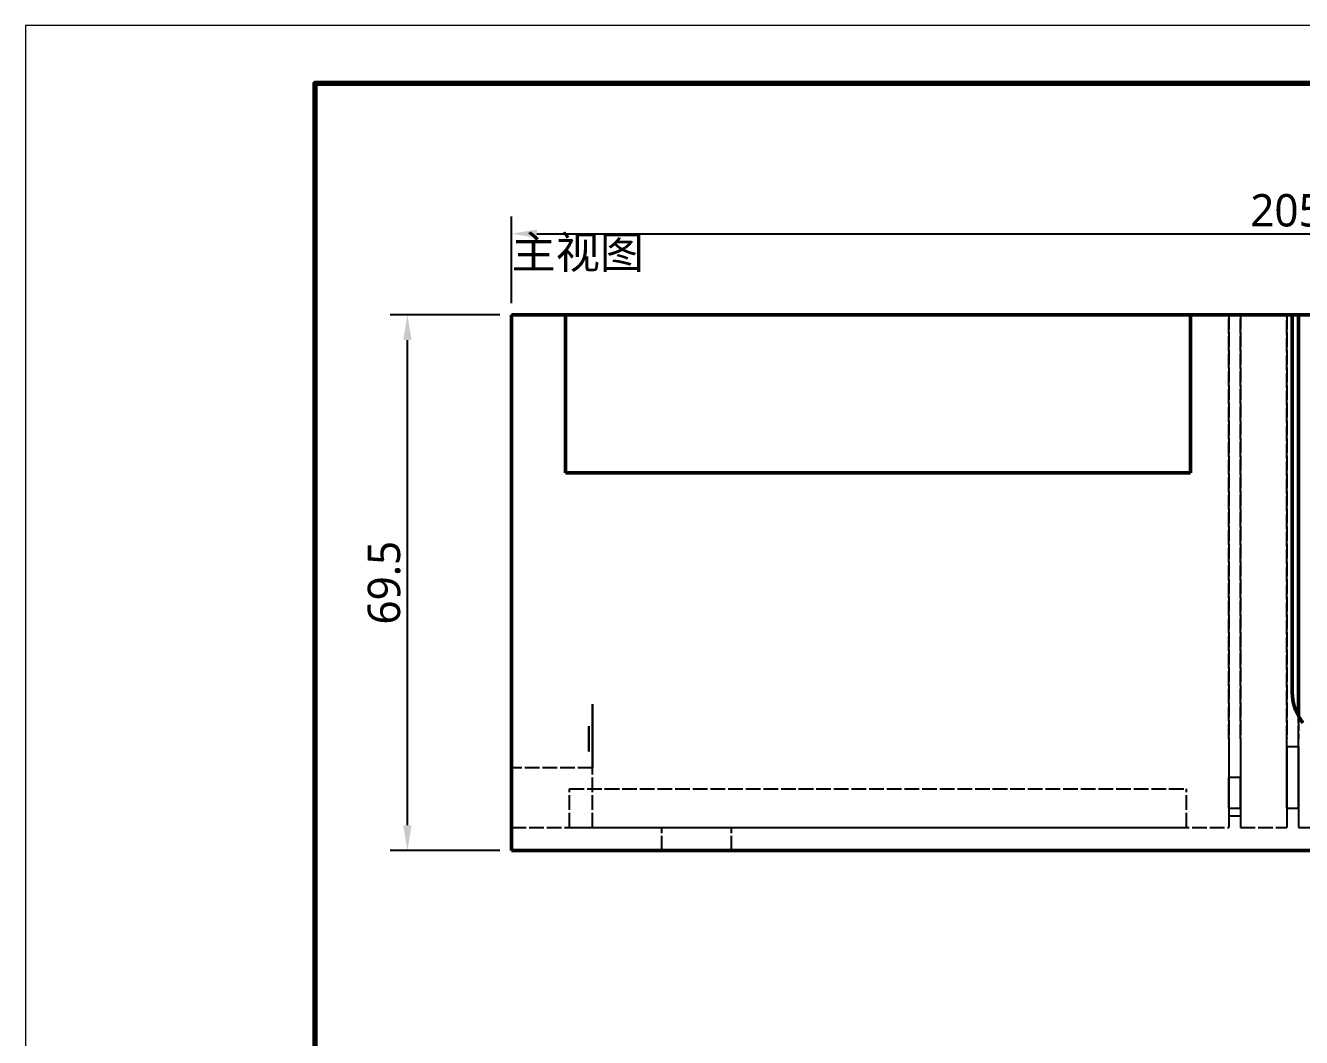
# Model space of a CAD drawing. Header units: millimetres. Extents: x 0 to 420, y 0 to 297.
# Drawn here: x 0 to 110.3, y 209.5 to 297 of the extents above; entities that cross this region are included whole.
import ezdxf

# ---------------------------------------------------------------- set-up
doc = ezdxf.new("R2010")
doc.units = ezdxf.units.MM
doc.linetypes.add('DASHED', pattern=[1.524, 1.27, -0.254])
for name, color, linetype, lineweight in [('DIM', 3, 'CONTINUOUS', 18), ('FRAME', 7, 'CONTINUOUS', 70), ('HIDDEN', 8, 'DASHED', 25), ('TEXT', 7, 'CONTINUOUS', 25), ('VISIBLE', 7, 'CONTINUOUS', 50)]:
    doc.layers.add(name, color=color, linetype=linetype, lineweight=lineweight)
doc.styles.add('CJK', font='NotoSansCJK-Regular.ttc')
doc.dimstyles.new('GB', dxfattribs={"dimtxt": 2.8, "dimasz": 2.2, "dimexe": 1.5, "dimexo": 1, "dimgap": 0.6, "dimtad": 1, "dimlfac": 100, "dimzin": 12, "dimdsep": 46, "dimtxsty": 'CJK', "dimcen": 2.5, "dimazin": 3, "dimtfac": 0.5, "dimtmove": 2, "dimatfit": 3})

msp = doc.modelspace()

# ---------------------------------------------------------------- linework, layer by layer
at = {"layer": 'FRAME', "lineweight": 18}
msp.add_lwpolyline([(0, 0), (420, 0), (420, 297), (0, 297)], close=True, dxfattribs=at)
at = {"layer": 'FRAME'}
msp.add_lwpolyline([(25, 5), (415, 5), (415, 292), (25, 292)], close=True, dxfattribs=at)
at = {"layer": 'HIDDEN'}
for points in [[(42, 272), (46.66667, 272)], [(46.66667, 272), (42, 272)], [(42, 272), (42, 233.66667)], [(42, 233.66667), (42, 272)], [(119.66667, 272), (42, 272)], [(42, 233.66667), (42, 272)], [(46.66667, 272), (46.66667, 258.33333)], [(100.66667, 272), (100.66667, 258.33333)], [(100.66667, 272), (104, 272)], [(109, 272), (100.66667, 272)], [(104, 235.33333), (104, 272)], [(104, 272), (105, 272)], [(104, 272), (104, 233.66667)], [(105, 235.33333), (105, 272)], [(105, 272), (105, 233.66667)], [(105, 272), (109.46667, 272)], [(109, 272), (109, 235.33333)], [(109, 233.66667), (109, 272)], [(109.46667, 272), (109, 272)], [(109.46667, 272), (109.46667, 239.33333)], [(110, 233.66667), (110, 272)], [(46.66667, 258.33333), (100.66667, 258.33333)], [(109.46667, 239.33333), (109.47841, 239.01947)], [(42, 238.33333), (42, 238.33128)], [(42, 238.33128), (42, 238.33333)], [(42, 238.33333), (42, 238.33128)], [(42, 238.33128), (42, 238.33333)], [(42, 238.33128), (42, 238.31488)], [(42, 238.31488), (42, 238.33128)], [(42, 238.33128), (42, 238.31488)], [(42, 238.31488), (42, 238.33128)], [(42, 238.31488), (42, 238.28216)], [(42, 238.28216), (42, 238.31488)], [(42, 238.31488), (42, 238.28216)], [(42, 238.28216), (42, 238.31488)], [(42, 238.28216), (42, 238.23331)], [(42, 238.23331), (42, 238.28216)], [(42, 238.28216), (42, 238.23331)], [(42, 238.23331), (42, 238.28216)], [(42, 238.23331), (42, 238.16859)], [(42, 238.16859), (42, 238.23331)], [(42, 238.23331), (42, 238.16859)], [(42, 238.16859), (42, 238.23331)], [(49, 238.33333), (49, 238.33128)], [(49, 238.33128), (49, 238.33333)], [(49, 238.33333), (49, 238.33128)], [(49, 238.33128), (49, 238.33333)], [(49, 238.33128), (49, 238.31488)], [(49, 238.31488), (49, 238.33128)], [(49, 238.33128), (49, 238.31488)], [(49, 238.31488), (49, 238.33128)], [(49, 238.31488), (49, 238.28216)], [(49, 238.28216), (49, 238.31488)], [(49, 238.31488), (49, 238.28216)], [(49, 238.28216), (49, 238.31488)], [(49, 238.28216), (49, 238.23331)], [(49, 238.23331), (49, 238.28216)], [(49, 238.28216), (49, 238.23331)], [(49, 238.23331), (49, 238.28216)], [(49, 238.23331), (49, 238.16859)], [(49, 238.16859), (49, 238.23331)], [(49, 238.23331), (49, 238.16859)], [(49, 238.16859), (49, 238.23331)], [(109.47841, 239.01947), (109.51358, 238.70736)], [(109.51358, 238.70736), (109.57197, 238.39875)], [(109.57197, 238.39875), (109.65326, 238.09536)], [(42, 238.16859), (42, 238.08835)], [(42, 238.08835), (42, 238.16859)], [(42, 238.16859), (42, 238.08835)], [(42, 238.08835), (42, 238.16859)], [(42, 238.08835), (42, 237.99305)], [(42, 237.99305), (42, 238.08835)], [(42, 238.08835), (42, 237.99305)], [(42, 237.99305), (42, 238.08835)], [(42, 237.99305), (42, 237.88319)], [(42, 237.88319), (42, 237.99305)], [(42, 237.99305), (42, 237.88319)], [(42, 237.88319), (42, 237.99305)], [(42, 237.88319), (42, 237.75937)], [(42, 237.75937), (42, 237.88319)], [(42, 237.88319), (42, 237.75937)], [(42, 237.75937), (42, 237.88319)], [(42, 237.75937), (42, 237.62229)], [(42, 237.62229), (42, 237.75937)], [(42, 237.75937), (42, 237.62229)], [(42, 237.62229), (42, 237.75937)], [(42, 237.62229), (42, 237.47267)], [(42, 237.47267), (42, 237.62229)], [(42, 237.62229), (42, 237.47267)], [(42, 237.47267), (42, 237.62229)], [(42, 237.47267), (42, 237.31136)], [(42, 237.31136), (42, 237.47267)], [(42, 237.47267), (42, 237.31136)], [(42, 237.31136), (42, 237.47267)], [(42, 237.31136), (42, 237.13922)], [(42, 237.13922), (42, 237.31136)], [(42, 237.31136), (42, 237.13922)], [(42, 237.13922), (42, 237.31136)], [(42, 237.13922), (42, 236.9572)], [(42, 236.9572), (42, 237.13922)], [(42, 237.13922), (42, 236.9572)], [(42, 236.9572), (42, 237.13922)], [(49, 238.16859), (49, 238.08835)], [(49, 238.08835), (49, 238.16859)], [(49, 238.16859), (49, 238.08835)], [(49, 238.08835), (49, 238.16859)], [(49, 238.08835), (49, 237.99305)], [(49, 237.99305), (49, 238.08835)], [(49, 238.08835), (49, 237.99305)], [(49, 237.99305), (49, 238.08835)], [(49, 237.99305), (49, 237.88319)], [(49, 237.88319), (49, 237.99305)], [(49, 237.99305), (49, 237.88319)], [(49, 237.88319), (49, 237.99305)], [(49, 237.88319), (49, 237.75937)], [(49, 237.75937), (49, 237.88319)], [(49, 237.88319), (49, 237.75937)], [(49, 237.75937), (49, 237.88319)], [(49, 237.75937), (49, 237.62229)], [(49, 237.62229), (49, 237.75937)], [(49, 237.75937), (49, 237.62229)], [(49, 237.62229), (49, 237.75937)], [(49, 237.62229), (49, 237.47267)], [(49, 237.47267), (49, 237.62229)], [(49, 237.62229), (49, 237.47267)], [(49, 237.47267), (49, 237.62229)], [(49, 237.47267), (49, 237.31136)], [(49, 237.31136), (49, 237.47267)], [(49, 237.47267), (49, 237.31136)], [(49, 237.31136), (49, 237.47267)], [(49, 237.31136), (49, 237.13922)], [(49, 237.13922), (49, 237.31136)], [(49, 237.31136), (49, 237.13922)], [(49, 237.13922), (49, 237.31136)], [(49, 237.13922), (49, 236.9572)], [(49, 236.9572), (49, 237.13922)], [(49, 237.13922), (49, 236.9572)], [(49, 236.9572), (49, 237.13922)], [(109.65326, 238.09536), (109.757, 237.7989)], [(109.757, 237.7989), (109.8826, 237.51102)], [(109.8826, 237.51102), (110.02936, 237.23333)], [(110, 237.28889), (110, 235.33333)], [(110.02936, 237.23333), (110.19646, 236.96739)], [(42, 236.9572), (42, 236.76629)], [(42, 236.76629), (42, 236.9572)], [(42, 236.9572), (42, 236.76629)], [(42, 236.76629), (42, 236.9572)], [(42, 236.76629), (42, 236.56754)], [(42, 236.56754), (42, 236.76629)], [(42, 236.76629), (42, 236.56754)], [(42, 236.56754), (42, 236.76629)], [(42, 236.56754), (42, 236.36204)], [(42, 236.36204), (42, 236.56754)], [(42, 236.56754), (42, 236.36204)], [(42, 236.36204), (42, 236.56754)], [(42, 236.43333), (42, 236.43026)], [(42, 236.43026), (42, 236.43333)], [(42, 236.43333), (42, 236.43026)], [(42, 236.43026), (42, 236.43333)], [(42, 236.43026), (42, 236.42105)], [(42, 236.42105), (42, 236.43026)], [(42, 236.43026), (42, 236.42105)], [(42, 236.42105), (42, 236.43026)], [(42, 236.42105), (42, 236.40575)], [(42, 236.40575), (42, 236.42105)], [(42, 236.42105), (42, 236.40575)], [(42, 236.40575), (42, 236.42105)], [(42, 236.40575), (42, 236.38446)], [(42, 236.38446), (42, 236.40575)], [(42, 236.40575), (42, 236.38446)], [(42, 236.38446), (42, 236.40575)], [(42, 236.38446), (42, 236.35729)], [(42, 236.35729), (42, 236.38446)], [(42, 236.38446), (42, 236.35729)], [(42, 236.35729), (42, 236.38446)], [(42, 236.36204), (42, 236.15091)], [(42, 236.15091), (42, 236.36204)], [(42, 236.36204), (42, 236.15091)], [(42, 236.15091), (42, 236.36204)], [(42, 236.35729), (42, 236.3244)], [(42, 236.3244), (42, 236.35729)], [(42, 236.35729), (42, 236.3244)], [(42, 236.3244), (42, 236.35729)], [(42, 236.3244), (42, 236.28596)], [(42, 236.28596), (42, 236.3244)], [(42, 236.3244), (42, 236.28596)], [(42, 236.28596), (42, 236.3244)], [(42, 236.28596), (42, 236.2422)], [(42, 236.2422), (42, 236.28596)], [(42, 236.28596), (42, 236.2422)], [(42, 236.2422), (42, 236.28596)], [(42, 236.2422), (42, 236.19335)], [(42, 236.19335), (42, 236.2422)], [(42, 236.2422), (42, 236.19335)], [(42, 236.19335), (42, 236.2422)], [(42, 236.19335), (42, 236.13969)], [(42, 236.13969), (42, 236.19335)], [(42, 236.19335), (42, 236.13969)], [(42, 236.13969), (42, 236.19335)], [(42, 236.15091), (42, 235.93531)], [(42, 235.93531), (42, 236.15091)], [(42, 236.15091), (42, 235.93531)], [(42, 235.93531), (42, 236.15091)], [(42, 236.13969), (42, 236.08152)], [(42, 236.08152), (42, 236.13969)], [(42, 236.13969), (42, 236.08152)], [(42, 236.08152), (42, 236.13969)], [(42, 236.08152), (42, 236.01917)], [(42, 236.01917), (42, 236.08152)], [(42, 236.08152), (42, 236.01917)], [(42, 236.01917), (42, 236.08152)], [(42, 236.01917), (42, 235.95299)], [(42, 235.95299), (42, 236.01917)], [(42, 236.01917), (42, 235.95299)], [(42, 235.95299), (42, 236.01917)], [(48.66667, 236.43333), (48.66667, 236.43026)], [(48.66667, 236.43026), (48.66667, 236.43333)], [(48.66667, 236.43333), (48.66667, 236.43026)], [(48.66667, 236.43026), (48.66667, 236.43333)], [(48.66667, 236.43026), (48.66667, 236.42105)], [(48.66667, 236.42105), (48.66667, 236.43026)], [(48.66667, 236.43026), (48.66667, 236.42105)], [(48.66667, 236.42105), (48.66667, 236.43026)], [(48.66667, 236.42105), (48.66667, 236.40575)], [(48.66667, 236.40575), (48.66667, 236.42105)], [(48.66667, 236.42105), (48.66667, 236.40575)], [(48.66667, 236.40575), (48.66667, 236.42105)], [(48.66667, 236.40575), (48.66667, 236.38446)], [(48.66667, 236.38446), (48.66667, 236.40575)], [(48.66667, 236.40575), (48.66667, 236.38446)], [(48.66667, 236.38446), (48.66667, 236.40575)], [(48.66667, 236.38446), (48.66667, 236.35729)], [(48.66667, 236.35729), (48.66667, 236.38446)], [(48.66667, 236.38446), (48.66667, 236.35729)], [(48.66667, 236.35729), (48.66667, 236.38446)], [(48.66667, 236.35729), (48.66667, 236.3244)], [(48.66667, 236.3244), (48.66667, 236.35729)], [(48.66667, 236.35729), (48.66667, 236.3244)], [(48.66667, 236.3244), (48.66667, 236.35729)], [(48.66667, 236.3244), (48.66667, 236.28596)], [(48.66667, 236.28596), (48.66667, 236.3244)], [(48.66667, 236.3244), (48.66667, 236.28596)], [(48.66667, 236.28596), (48.66667, 236.3244)], [(48.66667, 236.28596), (48.66667, 236.2422)], [(48.66667, 236.2422), (48.66667, 236.28596)], [(48.66667, 236.28596), (48.66667, 236.2422)], [(48.66667, 236.2422), (48.66667, 236.28596)], [(48.66667, 236.2422), (48.66667, 236.19335)], [(48.66667, 236.19335), (48.66667, 236.2422)], [(48.66667, 236.2422), (48.66667, 236.19335)], [(48.66667, 236.19335), (48.66667, 236.2422)], [(48.66667, 236.19335), (48.66667, 236.13969)], [(48.66667, 236.13969), (48.66667, 236.19335)], [(48.66667, 236.19335), (48.66667, 236.13969)], [(48.66667, 236.13969), (48.66667, 236.19335)], [(48.66667, 236.13969), (48.66667, 236.08152)], [(48.66667, 236.08152), (48.66667, 236.13969)], [(48.66667, 236.13969), (48.66667, 236.08152)], [(48.66667, 236.08152), (48.66667, 236.13969)], [(48.66667, 236.08152), (48.66667, 236.01917)], [(48.66667, 236.01917), (48.66667, 236.08152)], [(48.66667, 236.08152), (48.66667, 236.01917)], [(48.66667, 236.01917), (48.66667, 236.08152)], [(48.66667, 236.01917), (48.66667, 235.95299)], [(48.66667, 235.95299), (48.66667, 236.01917)], [(48.66667, 236.01917), (48.66667, 235.95299)], [(48.66667, 235.95299), (48.66667, 236.01917)], [(49, 236.9572), (49, 236.76629)], [(49, 236.76629), (49, 236.9572)], [(49, 236.9572), (49, 236.76629)], [(49, 236.76629), (49, 236.9572)], [(49, 236.76629), (49, 236.56754)], [(49, 236.56754), (49, 236.76629)], [(49, 236.76629), (49, 236.56754)], [(49, 236.56754), (49, 236.76629)], [(49, 236.56754), (49, 236.36204)], [(49, 236.36204), (49, 236.56754)], [(49, 236.56754), (49, 236.36204)], [(49, 236.36204), (49, 236.56754)], [(49, 236.36204), (49, 236.15091)], [(49, 236.15091), (49, 236.36204)], [(49, 236.36204), (49, 236.15091)], [(49, 236.15091), (49, 236.36204)], [(49, 236.15091), (49, 235.93531)], [(49, 235.93531), (49, 236.15091)], [(49, 236.15091), (49, 235.93531)], [(49, 235.93531), (49, 236.15091)], [(110.19646, 236.96739), (110.38297, 236.71468)], [(42, 235.95299), (42, 235.88333)], [(42, 235.88333), (42, 235.95299)], [(42, 235.95299), (42, 235.88333)], [(42, 235.88333), (42, 235.95299)], [(42, 235.93531), (42, 235.71642)], [(42, 235.71642), (42, 235.93531)], [(42, 235.93531), (42, 235.71642)], [(42, 235.71642), (42, 235.93531)], [(42, 235.88333), (42, 235.81061)], [(42, 235.81061), (42, 235.88333)], [(42, 235.88333), (42, 235.81061)], [(42, 235.81061), (42, 235.88333)], [(42, 235.81061), (42, 235.73521)], [(42, 235.73521), (42, 235.81061)], [(42, 235.81061), (42, 235.73521)], [(42, 235.73521), (42, 235.81061)], [(42, 235.73521), (42, 235.65756)], [(42, 235.65756), (42, 235.73521)], [(42, 235.73521), (42, 235.65756)], [(42, 235.65756), (42, 235.73521)], [(42, 235.71642), (42, 235.49542)], [(42, 235.49542), (42, 235.71642)], [(42, 235.71642), (42, 235.49542)], [(42, 235.49542), (42, 235.71642)], [(42, 235.65756), (42, 235.57811)], [(42, 235.57811), (42, 235.65756)], [(42, 235.65756), (42, 235.57811)], [(42, 235.57811), (42, 235.65756)], [(42, 235.57811), (42, 235.49728)], [(42, 235.49728), (42, 235.57811)], [(42, 235.57811), (42, 235.49728)], [(42, 235.49728), (42, 235.57811)], [(42, 235.49728), (42, 235.41554)], [(42, 235.41554), (42, 235.49728)], [(42, 235.49728), (42, 235.41554)], [(42, 235.41554), (42, 235.49728)], [(42, 235.49542), (42, 235.27355)], [(42, 235.27355), (42, 235.49542)], [(42, 235.49542), (42, 235.27355)], [(42, 235.27355), (42, 235.49542)], [(42, 235.41554), (42, 235.33333)], [(42, 235.33333), (42, 235.41554)], [(42, 235.41554), (42, 235.33333)], [(42, 235.33333), (42, 235.41554)], [(42, 235.25113), (42, 235.33333)], [(42, 235.33333), (42, 235.25113)], [(42, 235.25113), (42, 235.33333)], [(42, 235.33333), (42, 235.25113)], [(42, 235.27355), (42, 235.05199)], [(42, 235.05199), (42, 235.27355)], [(42, 235.27355), (42, 235.05199)], [(42, 235.05199), (42, 235.27355)], [(42, 235.16939), (42, 235.25113)], [(42, 235.25113), (42, 235.16939)], [(42, 235.16939), (42, 235.25113)], [(42, 235.25113), (42, 235.16939)], [(42, 235.08856), (42, 235.16939)], [(42, 235.16939), (42, 235.08856)], [(42, 235.08856), (42, 235.16939)], [(42, 235.16939), (42, 235.08856)], [(42, 235.0091), (42, 235.08856)], [(42, 235.08856), (42, 235.0091)], [(42, 235.0091), (42, 235.08856)], [(42, 235.08856), (42, 235.0091)], [(42, 235.05199), (42, 234.83198)], [(42, 234.83198), (42, 235.05199)], [(42, 235.05199), (42, 234.83198)], [(42, 234.83198), (42, 235.05199)], [(42, 234.93146), (42, 235.0091)], [(42, 235.0091), (42, 234.93146)], [(42, 234.93146), (42, 235.0091)], [(42, 235.0091), (42, 234.93146)], [(42, 234.85606), (42, 234.93146)], [(42, 234.93146), (42, 234.85606)], [(42, 234.85606), (42, 234.93146)], [(42, 234.93146), (42, 234.85606)], [(48.66667, 235.95299), (48.66667, 235.88333)], [(48.66667, 235.88333), (48.66667, 235.95299)], [(48.66667, 235.95299), (48.66667, 235.88333)], [(48.66667, 235.88333), (48.66667, 235.95299)], [(48.66667, 235.88333), (48.66667, 235.81061)], [(48.66667, 235.81061), (48.66667, 235.88333)], [(48.66667, 235.88333), (48.66667, 235.81061)], [(48.66667, 235.81061), (48.66667, 235.88333)], [(48.66667, 235.81061), (48.66667, 235.73521)], [(48.66667, 235.73521), (48.66667, 235.81061)], [(48.66667, 235.81061), (48.66667, 235.73521)], [(48.66667, 235.73521), (48.66667, 235.81061)], [(48.66667, 235.73521), (48.66667, 235.65756)], [(48.66667, 235.65756), (48.66667, 235.73521)], [(48.66667, 235.73521), (48.66667, 235.65756)], [(48.66667, 235.65756), (48.66667, 235.73521)], [(48.66667, 235.65756), (48.66667, 235.57811)], [(48.66667, 235.57811), (48.66667, 235.65756)], [(48.66667, 235.65756), (48.66667, 235.57811)], [(48.66667, 235.57811), (48.66667, 235.65756)], [(48.66667, 235.57811), (48.66667, 235.49728)], [(48.66667, 235.49728), (48.66667, 235.57811)], [(48.66667, 235.57811), (48.66667, 235.49728)], [(48.66667, 235.49728), (48.66667, 235.57811)], [(48.66667, 235.49728), (48.66667, 235.41554)], [(48.66667, 235.41554), (48.66667, 235.49728)], [(48.66667, 235.49728), (48.66667, 235.41554)], [(48.66667, 235.41554), (48.66667, 235.49728)], [(48.66667, 235.41554), (48.66667, 235.33333)], [(48.66667, 235.33333), (48.66667, 235.41554)], [(48.66667, 235.41554), (48.66667, 235.33333)], [(48.66667, 235.33333), (48.66667, 235.41554)], [(48.66667, 235.25113), (48.66667, 235.33333)], [(48.66667, 235.33333), (48.66667, 235.25113)], [(48.66667, 235.25113), (48.66667, 235.33333)], [(48.66667, 235.33333), (48.66667, 235.25113)], [(48.66667, 235.16939), (48.66667, 235.25113)], [(48.66667, 235.25113), (48.66667, 235.16939)], [(48.66667, 235.16939), (48.66667, 235.25113)], [(48.66667, 235.25113), (48.66667, 235.16939)], [(48.66667, 235.08856), (48.66667, 235.16939)], [(48.66667, 235.16939), (48.66667, 235.08856)], [(48.66667, 235.08856), (48.66667, 235.16939)], [(48.66667, 235.16939), (48.66667, 235.08856)], [(48.66667, 235.0091), (48.66667, 235.08856)], [(48.66667, 235.08856), (48.66667, 235.0091)], [(48.66667, 235.0091), (48.66667, 235.08856)], [(48.66667, 235.08856), (48.66667, 235.0091)], [(48.66667, 234.93146), (48.66667, 235.0091)], [(48.66667, 235.0091), (48.66667, 234.93146)], [(48.66667, 234.93146), (48.66667, 235.0091)], [(48.66667, 235.0091), (48.66667, 234.93146)], [(48.66667, 234.85606), (48.66667, 234.93146)], [(48.66667, 234.93146), (48.66667, 234.85606)], [(48.66667, 234.85606), (48.66667, 234.93146)], [(48.66667, 234.93146), (48.66667, 234.85606)], [(49, 235.93531), (49, 235.71642)], [(49, 235.71642), (49, 235.93531)], [(49, 235.93531), (49, 235.71642)], [(49, 235.71642), (49, 235.93531)], [(49, 235.71642), (49, 235.49542)], [(49, 235.49542), (49, 235.71642)], [(49, 235.71642), (49, 235.49542)], [(49, 235.49542), (49, 235.71642)], [(49, 235.49542), (49, 235.27355)], [(49, 235.27355), (49, 235.49542)], [(49, 235.49542), (49, 235.27355)], [(49, 235.27355), (49, 235.49542)], [(49, 235.27355), (49, 235.05199)], [(49, 235.05199), (49, 235.27355)], [(49, 235.27355), (49, 235.05199)], [(49, 235.05199), (49, 235.27355)], [(49, 235.05199), (49, 234.83198)], [(49, 234.83198), (49, 235.05199)], [(49, 235.05199), (49, 234.83198)], [(49, 234.83198), (49, 235.05199)], [(104, 235.33333), (104, 234.88495)], [(104, 234.88495), (104, 234.43908)], [(105, 235.33333), (105, 234.88495)], [(105, 234.88495), (105, 234.43908)], [(109, 234.88495), (109, 235.33333)], [(109, 234.43908), (109, 234.88495)], [(110, 234.88495), (110, 235.33333)], [(110, 234.43908), (110, 234.88495)], [(42, 234.78333), (42, 234.85606)], [(42, 234.85606), (42, 234.78333)], [(42, 234.78333), (42, 234.85606)], [(42, 234.85606), (42, 234.78333)], [(42, 234.83198), (42, 234.61471)], [(42, 234.61471), (42, 234.83198)], [(42, 234.83198), (42, 234.61471)], [(42, 234.61471), (42, 234.83198)], [(42, 234.71368), (42, 234.78333)], [(42, 234.78333), (42, 234.71368)], [(42, 234.71368), (42, 234.78333)], [(42, 234.78333), (42, 234.71368)], [(42, 234.64749), (42, 234.71368)], [(42, 234.71368), (42, 234.64749)], [(42, 234.64749), (42, 234.71368)], [(42, 234.71368), (42, 234.64749)], [(42, 234.58514), (42, 234.64749)], [(42, 234.64749), (42, 234.58514)], [(42, 234.58514), (42, 234.64749)], [(42, 234.64749), (42, 234.58514)], [(42, 234.61471), (42, 234.40138)], [(42, 234.40138), (42, 234.61471)], [(42, 234.61471), (42, 234.40138)], [(42, 234.40138), (42, 234.61471)], [(42, 234.52698), (42, 234.58514)], [(42, 234.58514), (42, 234.52698)], [(42, 234.52698), (42, 234.58514)], [(42, 234.58514), (42, 234.52698)], [(42, 234.47332), (42, 234.52698)], [(42, 234.52698), (42, 234.47332)], [(42, 234.47332), (42, 234.52698)], [(42, 234.52698), (42, 234.47332)], [(42, 234.42447), (42, 234.47332)], [(42, 234.47332), (42, 234.42447)], [(42, 234.42447), (42, 234.47332)], [(42, 234.47332), (42, 234.42447)], [(42, 234.38071), (42, 234.42447)], [(42, 234.42447), (42, 234.38071)], [(42, 234.38071), (42, 234.42447)], [(42, 234.42447), (42, 234.38071)], [(42, 234.40138), (42, 234.19314)], [(42, 234.19314), (42, 234.40138)], [(42, 234.40138), (42, 234.19314)], [(42, 234.19314), (42, 234.40138)], [(42, 234.34227), (42, 234.38071)], [(42, 234.38071), (42, 234.34227)], [(42, 234.34227), (42, 234.38071)], [(42, 234.38071), (42, 234.34227)], [(42, 234.30937), (42, 234.34227)], [(42, 234.34227), (42, 234.30937)], [(42, 234.30937), (42, 234.34227)], [(42, 234.34227), (42, 234.30937)], [(42, 234.2822), (42, 234.30937)], [(42, 234.30937), (42, 234.2822)], [(42, 234.2822), (42, 234.30937)], [(42, 234.30937), (42, 234.2822)], [(42, 234.26091), (42, 234.2822)], [(42, 234.2822), (42, 234.26091)], [(42, 234.26091), (42, 234.2822)], [(42, 234.2822), (42, 234.26091)], [(42, 234.24562), (42, 234.26091)], [(42, 234.26091), (42, 234.24562)], [(42, 234.24562), (42, 234.26091)], [(42, 234.26091), (42, 234.24562)], [(42, 234.23641), (42, 234.24562)], [(42, 234.24562), (42, 234.23641)], [(42, 234.23641), (42, 234.24562)], [(42, 234.24562), (42, 234.23641)], [(42, 234.23333), (42, 234.23641)], [(42, 234.23641), (42, 234.23333)], [(42, 234.23333), (42, 234.23641)], [(42, 234.23641), (42, 234.23333)], [(42, 234.19314), (42, 233.99114)], [(42, 233.99114), (42, 234.19314)], [(42, 234.19314), (42, 233.99114)], [(42, 233.99114), (42, 234.19314)], [(42, 233.99114), (42, 233.79648)], [(42, 233.79648), (42, 233.99114)], [(42, 233.99114), (42, 233.79648)], [(42, 233.79648), (42, 233.99114)], [(42, 233.79648), (42, 233.61024)], [(42, 233.61024), (42, 233.79648)], [(42, 233.79648), (42, 233.61024)], [(42, 233.61024), (42, 233.79648)], [(48.66667, 234.78333), (48.66667, 234.85606)], [(48.66667, 234.85606), (48.66667, 234.78333)], [(48.66667, 234.78333), (48.66667, 234.85606)], [(48.66667, 234.85606), (48.66667, 234.78333)], [(48.66667, 234.71368), (48.66667, 234.78333)], [(48.66667, 234.78333), (48.66667, 234.71368)], [(48.66667, 234.71368), (48.66667, 234.78333)], [(48.66667, 234.78333), (48.66667, 234.71368)], [(48.66667, 234.64749), (48.66667, 234.71368)], [(48.66667, 234.71368), (48.66667, 234.64749)], [(48.66667, 234.64749), (48.66667, 234.71368)], [(48.66667, 234.71368), (48.66667, 234.64749)], [(48.66667, 234.58514), (48.66667, 234.64749)], [(48.66667, 234.64749), (48.66667, 234.58514)], [(48.66667, 234.58514), (48.66667, 234.64749)], [(48.66667, 234.64749), (48.66667, 234.58514)], [(48.66667, 234.52698), (48.66667, 234.58514)], [(48.66667, 234.58514), (48.66667, 234.52698)], [(48.66667, 234.52698), (48.66667, 234.58514)], [(48.66667, 234.58514), (48.66667, 234.52698)], [(48.66667, 234.47332), (48.66667, 234.52698)], [(48.66667, 234.52698), (48.66667, 234.47332)], [(48.66667, 234.47332), (48.66667, 234.52698)], [(48.66667, 234.52698), (48.66667, 234.47332)], [(48.66667, 234.42447), (48.66667, 234.47332)], [(48.66667, 234.47332), (48.66667, 234.42447)], [(48.66667, 234.42447), (48.66667, 234.47332)], [(48.66667, 234.47332), (48.66667, 234.42447)], [(48.66667, 234.38071), (48.66667, 234.42447)], [(48.66667, 234.42447), (48.66667, 234.38071)], [(48.66667, 234.38071), (48.66667, 234.42447)], [(48.66667, 234.42447), (48.66667, 234.38071)], [(48.66667, 234.34227), (48.66667, 234.38071)], [(48.66667, 234.38071), (48.66667, 234.34227)], [(48.66667, 234.34227), (48.66667, 234.38071)], [(48.66667, 234.38071), (48.66667, 234.34227)], [(48.66667, 234.30937), (48.66667, 234.34227)], [(48.66667, 234.34227), (48.66667, 234.30937)], [(48.66667, 234.30937), (48.66667, 234.34227)], [(48.66667, 234.34227), (48.66667, 234.30937)], [(48.66667, 234.2822), (48.66667, 234.30937)], [(48.66667, 234.30937), (48.66667, 234.2822)], [(48.66667, 234.2822), (48.66667, 234.30937)], [(48.66667, 234.30937), (48.66667, 234.2822)], [(48.66667, 234.26091), (48.66667, 234.2822)], [(48.66667, 234.2822), (48.66667, 234.26091)], [(48.66667, 234.26091), (48.66667, 234.2822)], [(48.66667, 234.2822), (48.66667, 234.26091)], [(48.66667, 234.24562), (48.66667, 234.26091)], [(48.66667, 234.26091), (48.66667, 234.24562)], [(48.66667, 234.24562), (48.66667, 234.26091)], [(48.66667, 234.26091), (48.66667, 234.24562)], [(48.66667, 234.23641), (48.66667, 234.24562)], [(48.66667, 234.24562), (48.66667, 234.23641)], [(48.66667, 234.23641), (48.66667, 234.24562)], [(48.66667, 234.24562), (48.66667, 234.23641)], [(48.66667, 234.23333), (48.66667, 234.23641)], [(48.66667, 234.23641), (48.66667, 234.23333)], [(48.66667, 234.23333), (48.66667, 234.23641)], [(48.66667, 234.23641), (48.66667, 234.23333)], [(49, 234.83198), (49, 234.61471)], [(49, 234.61471), (49, 234.83198)], [(49, 234.83198), (49, 234.61471)], [(49, 234.61471), (49, 234.83198)], [(49, 234.61471), (49, 234.40138)], [(49, 234.40138), (49, 234.61471)], [(49, 234.61471), (49, 234.40138)], [(49, 234.40138), (49, 234.61471)], [(49, 234.40138), (49, 234.19314)], [(49, 234.19314), (49, 234.40138)], [(49, 234.40138), (49, 234.19314)], [(49, 234.19314), (49, 234.40138)], [(49, 234.19314), (49, 233.99114)], [(49, 233.99114), (49, 234.19314)], [(49, 234.19314), (49, 233.99114)], [(49, 233.99114), (49, 234.19314)], [(49, 233.99114), (49, 233.79648)], [(49, 233.79648), (49, 233.99114)], [(49, 233.99114), (49, 233.79648)], [(49, 233.79648), (49, 233.99114)], [(49, 233.79648), (49, 233.61024)], [(49, 233.61024), (49, 233.79648)], [(49, 233.79648), (49, 233.61024)], [(49, 233.61024), (49, 233.79648)], [(104, 234.43908), (104, 233.99821)], [(104, 233.99821), (104, 233.5648)], [(105, 234.43908), (105, 233.99821)], [(105, 233.99821), (105, 233.5648)], [(109, 234.66667), (110, 234.66667)], [(109, 234.66667), (110, 234.66667)], [(109, 234.66667), (109, 234.2337)], [(109, 234.66667), (109, 233.66667)], [(109, 233.99821), (109, 234.43908)], [(109, 234.2337), (109, 233.80659)], [(109, 233.5648), (109, 233.99821)], [(109, 233.80659), (109, 233.3876)], [(110, 234.66667), (110, 234.2337)], [(110, 234.66667), (110, 233.66667)], [(110, 233.99821), (110, 234.43908)], [(110, 234.2337), (110, 233.80659)], [(110, 233.5648), (110, 233.99821)], [(110, 233.80659), (110, 233.3876)], [(42, 233.23412), (42, 233.66667)], [(42, 233.66667), (42, 233.23412)], [(42, 233.66667), (42, 233.06883)], [(42, 233.61024), (42, 233.43342)], [(42, 233.43342), (42, 233.61024)], [(42, 233.61024), (42, 233.43342)], [(42, 233.43342), (42, 233.61024)], [(42, 233.43342), (42, 233.267)], [(42, 233.267), (42, 233.43342)], [(42, 233.43342), (42, 233.267)], [(42, 233.267), (42, 233.43342)], [(42, 233.267), (42, 233.11188)], [(42, 233.11188), (42, 233.267)], [(42, 233.267), (42, 233.11188)], [(42, 233.11188), (42, 233.267)], [(42, 232.80383), (42, 233.23412)], [(42, 233.23412), (42, 232.80383)], [(42, 233.11188), (42, 232.96892)], [(42, 232.96892), (42, 233.11188)], [(42, 233.11188), (42, 232.96892)], [(42, 232.96892), (42, 233.11188)], [(42, 233.06883), (42, 232.47433)], [(42, 232.96892), (42, 232.8389)], [(42, 232.8389), (42, 232.96892)], [(42, 232.96892), (42, 232.8389)], [(42, 232.8389), (42, 232.96892)], [(49, 232.8389), (42, 232.8389)], [(49, 232.8389), (42, 232.8389)], [(49, 232.8389), (42, 232.8389)], [(49, 232.8389), (42, 232.8389)], [(42, 227.67593), (42, 232.8389)], [(42, 227.66667), (42, 232.8389)], [(42, 227.66667), (42, 232.8389)], [(42, 232.47433), (42, 232.8389)], [(42, 232.37803), (42, 232.80383)], [(42, 232.80383), (42, 232.37803)], [(49, 233.61024), (49, 233.43342)], [(49, 233.43342), (49, 233.61024)], [(49, 233.61024), (49, 233.43342)], [(49, 233.43342), (49, 233.61024)], [(49, 233.43342), (49, 233.267)], [(49, 233.267), (49, 233.43342)], [(49, 233.43342), (49, 233.267)], [(49, 233.267), (49, 233.43342)], [(49, 233.267), (49, 233.11188)], [(49, 233.11188), (49, 233.267)], [(49, 233.267), (49, 233.11188)], [(49, 233.11188), (49, 233.267)], [(49, 233.11188), (49, 232.96892)], [(49, 232.96892), (49, 233.11188)], [(49, 233.11188), (49, 232.96892)], [(49, 232.96892), (49, 233.11188)], [(49, 232.96892), (49, 232.8389)], [(49, 232.8389), (49, 232.96892)], [(49, 232.96892), (49, 232.8389)], [(49, 232.8389), (49, 232.96892)], [(49, 227.67593), (49, 232.8389)], [(49, 227.66667), (49, 232.8389)], [(49, 227.66667), (49, 232.8389)], [(49, 227.67593), (49, 232.8389)], [(104, 233.66667), (104, 233.21829)], [(104, 233.5648), (104, 233.14129)], [(104, 233.21829), (104, 232.77241)], [(104, 233.14129), (104, 232.73003)], [(104, 232.77241), (104, 232.33154)], [(104, 232.73003), (104, 232.33333)], [(105, 233.66667), (105, 233.21829)], [(105, 233.5648), (105, 233.14129)], [(105, 233.21829), (105, 232.77241)], [(105, 233.14129), (105, 232.73003)], [(105, 232.77241), (105, 232.33154)], [(105, 232.73003), (105, 232.33333)], [(109, 233.66667), (109, 233.21829)], [(109, 233.66667), (109, 233.21829)], [(109, 233.14129), (109, 233.5648)], [(109, 233.3876), (109, 232.97897)], [(109, 233.21829), (109, 232.77241)], [(109, 233.21829), (109, 232.77241)], [(109, 232.73003), (109, 233.14129)], [(109, 232.97897), (109, 232.58288)], [(109, 232.77241), (109, 232.33154)], [(109, 232.77241), (109, 232.33154)], [(109, 232.33333), (109, 232.73003)], [(110, 233.66667), (110, 233.21829)], [(110, 233.66667), (110, 233.21829)], [(110, 233.14129), (110, 233.5648)], [(110, 233.3876), (110, 232.97897)], [(110, 233.21829), (110, 232.77241)], [(110, 233.21829), (110, 232.77241)], [(110, 232.73003), (110, 233.14129)], [(110, 232.97897), (110, 232.58288)], [(110, 232.77241), (110, 232.33154)], [(110, 232.77241), (110, 232.33154)], [(110, 232.33333), (110, 232.73003)], [(42, 232.47433), (42, 231.8865)], [(42, 231.95894), (42, 232.37803)], [(42, 232.37803), (42, 231.95894)], [(42, 231.54873), (42, 231.95894)], [(42, 231.95894), (42, 231.54873)], [(42, 231.8865), (42, 231.30863)], [(104, 232.33333), (104, 231.95341)], [(104, 232.33154), (104, 231.89814)], [(104, 232.01671), (105, 232.01671)], [(104, 232.01671), (104, 228.67779)], [(104, 231.67338), (104, 232.01671)], [(104, 231.95341), (104, 231.59239)], [(104, 231.89814), (104, 231.47462)], [(104, 231.34817), (104, 231.67338)], [(104, 231.59239), (104, 231.2523)], [(105, 232.33333), (105, 231.95341)], [(105, 232.33154), (105, 231.89814)], [(105, 232.01671), (105, 228.67779)], [(105, 231.67338), (105, 232.01671)], [(105, 231.95341), (105, 231.59239)], [(105, 231.89814), (105, 231.47462)], [(105, 231.34817), (105, 231.67338)], [(105, 231.59239), (105, 231.2523)], [(109, 232.58288), (109, 232.20142)], [(109, 231.95341), (109, 232.33333)], [(109, 232.33154), (109, 231.89814)], [(109, 232.33154), (109, 231.89814)], [(109, 232.20142), (109, 231.83663)], [(109, 231.59239), (109, 231.95341)], [(109, 231.89814), (109, 231.47462)], [(109, 231.89814), (109, 231.47462)], [(109, 231.83663), (109, 231.49045)], [(109, 231.2523), (109, 231.59239)], [(110, 232.58288), (110, 232.20142)], [(110, 231.95341), (110, 232.33333)], [(110, 232.33154), (110, 231.89814)], [(110, 232.33154), (110, 231.89814)], [(110, 232.20142), (110, 231.83663)], [(110, 231.59239), (110, 231.95341)], [(110, 231.89814), (110, 231.47462)], [(110, 231.89814), (110, 231.47462)], [(110, 231.83663), (110, 231.49045)], [(110, 231.2523), (110, 231.59239)], [(42, 231.14954), (42, 231.54873)], [(42, 231.54873), (42, 231.14954)], [(42, 231.30863), (42, 230.74394)], [(42, 230.76345), (42, 231.14954)], [(42, 231.14954), (42, 230.76345)], [(42, 230.39247), (42, 230.76345)], [(42, 230.76345), (42, 230.39247)], [(42, 230.74394), (42, 230.1956)], [(47, 231), (100.33333, 231)], [(47, 227.66667), (47, 231)], [(47, 231), (100.33333, 231)], [(47, 227.66667), (47, 231)], [(47, 231), (100.33333, 231)], [(47, 227.66667), (47, 231)], [(47, 231), (100.33333, 231)], [(47, 227.66667), (47, 231)], [(100.33333, 227.66667), (100.33333, 231)], [(100.33333, 227.66667), (100.33333, 231)], [(100.33333, 227.66667), (100.33333, 231)], [(100.33333, 227.66667), (100.33333, 231)], [(104, 231.47462), (104, 231.06336)], [(104, 231.04268), (104, 231.34817)], [(104, 231.2523), (104, 230.93502)], [(104, 231.06336), (104, 230.66667)], [(104, 230.75842), (104, 231.04268)], [(104, 230.93502), (104, 230.64234)], [(104, 230.49681), (104, 230.75842)], [(104, 230.66667), (104, 230.28675)], [(104, 230.64234), (104, 230.3759)], [(104, 230.25913), (104, 230.49681)], [(105, 231.47462), (105, 231.06336)], [(105, 231.04268), (105, 231.34817)], [(105, 231.2523), (105, 230.93502)], [(105, 231.06336), (105, 230.66667)], [(105, 230.75842), (105, 231.04268)], [(105, 230.93502), (105, 230.64234)], [(105, 230.49681), (105, 230.75842)], [(105, 230.66667), (105, 230.28675)], [(105, 230.64234), (105, 230.3759)], [(105, 230.25913), (105, 230.49681)], [(109, 231.49045), (109, 231.16473)], [(109, 231.47462), (109, 231.06336)], [(109, 231.47462), (109, 231.06336)], [(109, 230.93502), (109, 231.2523)], [(109, 231.16473), (109, 230.8612)], [(109, 231.06336), (109, 230.66667)], [(109, 231.06336), (109, 230.66667)], [(109, 230.64234), (109, 230.93502)], [(109, 230.8612), (109, 230.58147)], [(109, 230.66667), (109, 230.28675)], [(109, 230.66667), (109, 230.28675)], [(109, 230.3759), (109, 230.64234)], [(109, 230.58147), (109, 230.32703)], [(110, 231.49045), (110, 231.16473)], [(110, 231.47462), (110, 231.06336)], [(110, 231.47462), (110, 231.06336)], [(110, 230.93502), (110, 231.2523)], [(110, 231.16473), (110, 230.8612)], [(110, 231.06336), (110, 230.66667)], [(110, 231.06336), (110, 230.66667)], [(110, 230.64234), (110, 230.93502)], [(110, 230.8612), (110, 230.58147)], [(110, 230.66667), (110, 230.28675)], [(110, 230.66667), (110, 230.28675)], [(110, 230.3759), (110, 230.64234)], [(110, 230.58147), (110, 230.32703)], [(42, 230.03853), (42, 230.39247)], [(42, 230.39247), (42, 230.03853)], [(42, 230.1956), (42, 229.66667)], [(42, 229.70346), (42, 230.03853)], [(42, 230.03853), (42, 229.70346)], [(42, 229.38902), (42, 229.70346)], [(42, 229.70346), (42, 229.38902)], [(42, 229.66667), (42, 229.16011)], [(42, 229.09684), (42, 229.38902)], [(42, 229.38902), (42, 229.09684)], [(104, 230.3759), (104, 230.13718)], [(104, 230.28675), (104, 229.92573)], [(104, 230.04657), (104, 230.25913)], [(104, 230.13718), (104, 229.92752)], [(104, 229.86017), (104, 230.04657)], [(104, 229.92752), (104, 229.74809)], [(104, 229.92573), (104, 229.58563)], [(104, 229.70086), (104, 229.86017)], [(104, 229.74809), (104, 229.5999)], [(104, 229.56943), (104, 229.70086)], [(104, 229.5999), (104, 229.48377)], [(104, 229.58563), (104, 229.26836)], [(104, 229.46652), (104, 229.56943)], [(104, 229.48377), (104, 229.40035)], [(104, 229.39265), (104, 229.46652)], [(104, 229.40035), (104, 229.35011)], [(104, 229.34818), (104, 229.39265)], [(105, 230.3759), (105, 230.13718)], [(105, 230.28675), (105, 229.92573)], [(105, 230.04657), (105, 230.25913)], [(105, 230.13718), (105, 229.92752)], [(105, 229.86017), (105, 230.04657)], [(105, 229.92752), (105, 229.74809)], [(105, 229.92573), (105, 229.58563)], [(105, 229.70086), (105, 229.86017)], [(105, 229.74809), (105, 229.5999)], [(105, 229.56943), (105, 229.70086)], [(105, 229.5999), (105, 229.48377)], [(105, 229.58563), (105, 229.26836)], [(105, 229.46652), (105, 229.56943)], [(105, 229.48377), (105, 229.40035)], [(105, 229.39265), (105, 229.46652)], [(105, 229.40035), (105, 229.35011)], [(105, 229.34818), (105, 229.39265)], [(109, 230.13718), (109, 230.3759)], [(109, 230.32703), (109, 230.09924)], [(109, 230.28675), (109, 229.92573)], [(109, 230.28675), (109, 229.92573)], [(109, 229.92752), (109, 230.13718)], [(109, 230.09924), (109, 229.89931)], [(109, 229.74809), (109, 229.92752)], [(109, 229.92573), (109, 229.58563)], [(109, 229.92573), (109, 229.58563)], [(109, 229.89931), (109, 229.7283)], [(109, 229.5999), (109, 229.74809)], [(109, 229.7283), (109, 229.58712)], [(109, 229.48377), (109, 229.5999)], [(109, 229.58712), (109, 229.47654)], [(109, 229.58563), (109, 229.26836)], [(109, 229.58563), (109, 229.26836)], [(109, 229.40035), (109, 229.48377)], [(109, 229.47654), (109, 229.39712)], [(109, 229.35011), (109, 229.40035)], [(109, 229.39712), (109, 229.3493)], [(110, 230.13718), (110, 230.3759)], [(110, 230.32703), (110, 230.09924)], [(110, 230.28675), (110, 229.92573)], [(110, 230.28675), (110, 229.92573)], [(110, 229.92752), (110, 230.13718)], [(110, 230.09924), (110, 229.89931)], [(110, 229.74809), (110, 229.92752)], [(110, 229.92573), (110, 229.58563)], [(110, 229.92573), (110, 229.58563)], [(110, 229.89931), (110, 229.7283)], [(110, 229.5999), (110, 229.74809)], [(110, 229.7283), (110, 229.58712)], [(110, 229.48377), (110, 229.5999)], [(110, 229.58712), (110, 229.47654)], [(110, 229.58563), (110, 229.26836)], [(110, 229.58563), (110, 229.26836)], [(110, 229.40035), (110, 229.48377)], [(110, 229.47654), (110, 229.39712)], [(110, 229.35011), (110, 229.40035)], [(110, 229.39712), (110, 229.3493)], [(42, 229.16011), (42, 228.67875)], [(42, 228.82845), (42, 229.09684)], [(42, 229.09684), (42, 228.82845)], [(42, 228.58522), (42, 228.82845)], [(42, 228.82845), (42, 228.58522)], [(42, 228.67875), (42, 228.22528)], [(42, 228.36845), (42, 228.58522)], [(42, 228.58522), (42, 228.36845)], [(42, 228.17924), (42, 228.36845)], [(42, 228.36845), (42, 228.17924)], [(104, 229.35011), (104, 229.33333)], [(104, 229.33333), (104, 229.34818)], [(104, 229.33333), (105, 229.33333)], [(104, 229.26836), (104, 228.97568)], [(104, 228.97568), (104, 228.70923)], [(104, 228.70923), (104, 228.47051)], [(104, 228.67779), (104, 228.4461)], [(104, 228.67779), (105, 228.67779)], [(104, 228.47051), (104, 228.26085)], [(104, 228.4461), (104, 228.2427)], [(104, 228.26085), (104, 228.08142)], [(105, 229.35011), (105, 229.33333)], [(105, 229.33333), (105, 229.34818)], [(105, 229.26836), (105, 228.97568)], [(105, 228.97568), (105, 228.70923)], [(105, 228.70923), (105, 228.47051)], [(105, 228.67779), (105, 228.4461)], [(105, 228.47051), (105, 228.26085)], [(105, 228.4461), (105, 228.2427)], [(105, 228.26085), (105, 228.08142)], [(109, 229.33333), (109, 229.35011)], [(109, 229.3493), (109, 229.33333)], [(109, 229.33333), (110, 229.33333)], [(109, 229.26836), (109, 228.97568)], [(109, 229.26836), (109, 228.97568)], [(109, 228.97568), (109, 228.70923)], [(109, 228.97568), (109, 228.70923)], [(109, 228.70923), (109, 228.47051)], [(109, 228.70923), (109, 228.47051)], [(109, 228.47051), (109, 228.26085)], [(109, 228.47051), (109, 228.26085)], [(109, 228.26085), (109, 228.08142)], [(109, 228.26085), (109, 228.08142)], [(110, 229.33333), (110, 229.35011)], [(110, 229.3493), (110, 229.33333)], [(110, 229.26836), (110, 228.97568)], [(110, 229.26836), (110, 228.97568)], [(110, 228.97568), (110, 228.70923)], [(110, 228.97568), (110, 228.70923)], [(110, 228.70923), (110, 228.47051)], [(110, 228.70923), (110, 228.47051)], [(110, 228.47051), (110, 228.26085)], [(110, 228.47051), (110, 228.26085)], [(110, 228.26085), (110, 228.08142)], [(110, 228.26085), (110, 228.08142)], [(42, 228.22528), (42, 227.80225)], [(42, 228.01858), (42, 228.17924)], [(42, 228.17924), (42, 228.01858)], [(42, 227.88732), (42, 228.01858)], [(42, 228.01858), (42, 227.88732)], [(42, 227.78614), (42, 227.88732)], [(42, 227.88732), (42, 227.78614)], [(42, 227.67593), (42, 227.80225)], [(42, 227.80225), (42, 227.41201)], [(42, 227.71555), (42, 227.78614)], [(42, 227.78614), (42, 227.71555)], [(42, 227.67593), (42, 227.71555)], [(42, 227.71555), (42, 227.67593)], [(42, 227.67593), (49, 227.67593)], [(42, 227.67593), (49, 227.67593)], [(42, 227.66667), (49, 227.66667)], [(42, 227.66667), (49, 227.66667)], [(42, 227.41201), (42, 227.05676)], [(47, 227.66667), (100.33333, 227.66667)], [(47, 227.66667), (100.33333, 227.66667)], [(47, 227.66667), (100.33333, 227.66667)], [(47, 227.66667), (100.33333, 227.66667)], [(49, 227.67079), (49, 227.67593)], [(49, 227.67593), (49, 227.67079)], [(49, 227.6677), (49, 227.67079)], [(49, 227.67079), (49, 227.6677)], [(49, 227.66667), (49, 227.6677)], [(49, 227.6677), (49, 227.66667)], [(49, 227.66667), (104, 227.66667)], [(55, 225.66667), (55, 227.66667)], [(55, 225.66667), (55, 227.66667)], [(55, 227.66667), (61, 227.66667)], [(55, 227.66667), (61, 227.66667)], [(61, 225.66667), (61, 227.66667)], [(61, 225.66667), (61, 227.66667)], [(104, 228.2427), (104, 228.06869)], [(104, 228.08142), (104, 227.93323)], [(104, 228.06869), (104, 227.92501)], [(104, 227.93323), (104, 227.8171)], [(104, 227.92501), (104, 227.81245)], [(104, 227.8171), (104, 227.73368)], [(104, 227.81245), (104, 227.7316)], [(104, 227.73368), (104, 227.68344)], [(104, 227.7316), (104, 227.68292)], [(104, 227.68344), (104, 227.66667)], [(104, 227.68292), (104, 227.66667)], [(105, 228.2427), (105, 228.06869)], [(105, 228.08142), (105, 227.93323)], [(105, 228.06869), (105, 227.92501)], [(105, 227.93323), (105, 227.8171)], [(105, 227.92501), (105, 227.81245)], [(105, 227.8171), (105, 227.73368)], [(105, 227.81245), (105, 227.7316)], [(105, 227.73368), (105, 227.68344)], [(105, 227.7316), (105, 227.68292)], [(105, 227.68344), (105, 227.66667)], [(105, 227.68292), (105, 227.66667)], [(105, 227.66667), (109, 227.66667)], [(109, 228.08142), (109, 227.93323)], [(109, 228.08142), (109, 227.93323)], [(109, 227.93323), (109, 227.8171)], [(109, 227.93323), (109, 227.8171)], [(109, 227.8171), (109, 227.73368)], [(109, 227.8171), (109, 227.73368)], [(109, 227.73368), (109, 227.68344)], [(109, 227.73368), (109, 227.68344)], [(109, 227.68344), (109, 227.66667)], [(109, 227.68344), (109, 227.66667)], [(110, 228.08142), (110, 227.93323)], [(110, 228.08142), (110, 227.93323)], [(110, 227.93323), (110, 227.8171)], [(110, 227.93323), (110, 227.8171)], [(110, 227.8171), (110, 227.73368)], [(110, 227.8171), (110, 227.73368)], [(110, 227.73368), (110, 227.68344)], [(110, 227.73368), (110, 227.68344)], [(110, 227.68344), (110, 227.66667)], [(110, 227.68344), (110, 227.66667)], [(110, 227.66667), (173.33333, 227.66667)], [(42, 227.05676), (42, 226.73846)], [(42, 226.73846), (42, 226.45892)], [(42, 226.45892), (42, 226.21968)], [(42, 226.21968), (42, 226.02208)], [(42, 226.02208), (42, 225.86724)], [(42, 225.86724), (42, 225.75602)], [(42, 225.75602), (42, 225.68904)], [(42, 225.68904), (42, 225.66667)], [(55, 225.66667), (61, 225.66667)], [(55, 225.66667), (61, 225.66667)]]:
    msp.add_lwpolyline(points, dxfattribs=at)
at = {"layer": 'VISIBLE'}
for points in [[(42, 272), (46.66667, 272)], [(42, 272), (42, 233.66667)], [(46.66667, 272), (46.66667, 258.33333)], [(100.66667, 272), (46.66667, 272)], [(100.66667, 272), (100.66667, 258.33333)], [(100.66667, 272), (109.46667, 272)], [(109.46667, 272), (109.46667, 239.33333)], [(110, 272), (109.46667, 272)], [(110, 272), (110, 237.28889)], [(119.66667, 272), (110, 272)], [(46.66667, 258.33333), (100.66667, 258.33333)], [(109.46667, 239.33333), (109.47841, 239.01947)], [(109.47841, 239.01947), (109.51358, 238.70736)], [(109.51358, 238.70736), (109.57197, 238.39875)], [(109.57197, 238.39875), (109.65326, 238.09536)], [(109.65326, 238.09536), (109.757, 237.7989)], [(109.757, 237.7989), (109.8826, 237.51102)], [(109.8826, 237.51102), (110.02936, 237.23333)], [(110.02936, 237.23333), (110.19646, 236.96739)], [(110.19646, 236.96739), (110.38297, 236.71468)], [(42, 233.66667), (42, 233.06883)], [(42, 233.06883), (42, 232.47433)], [(42, 227.80225), (42, 232.47433)], [(42, 232.47433), (42, 231.8865)], [(42, 231.8865), (42, 231.30863)], [(42, 231.30863), (42, 230.74394)], [(42, 230.74394), (42, 230.1956)], [(42, 230.1956), (42, 229.66667)], [(42, 229.66667), (42, 229.16011)], [(42, 229.16011), (42, 228.67875)], [(42, 228.67875), (42, 228.22528)], [(42, 228.22528), (42, 227.80225)], [(42, 227.80225), (42, 227.41201)], [(42, 227.41201), (42, 227.05676)], [(42, 227.05676), (42, 226.73846)], [(42, 226.73846), (42, 226.45892)], [(42, 226.45892), (42, 226.21968)], [(42, 226.21968), (42, 226.02208)], [(42, 226.02208), (42, 225.86724)], [(42, 225.86724), (42, 225.75602)], [(42, 225.75602), (42, 225.68904)], [(42, 225.68904), (42, 225.66667)], [(42, 225.66667), (179, 225.66667)]]:
    msp.add_lwpolyline(points, dxfattribs=at)

# ---------------------------------------------------------------- texts
at = {"layer": 'TEXT', "style": 'CJK'}
msp.add_text('主视图', height=2.8, dxfattribs=at).set_placement((42, 276))

# ---------------------------------------------------------------- dimensions: what is measured, and where the dimension line sits
at = {"layer": 'DIM'}
msp.add_linear_dim(base=(42, 279), p1=(42, 272), p2=(179, 272), text='205.5', dimstyle='GB', dxfattribs=at).render()
msp.add_linear_dim(base=(33, 225.66667), p1=(42, 225.66667), p2=(42, 272), angle=90, text='69.5', dimstyle='GB', dxfattribs=at).render()

doc.saveas('drawing.dxf')
